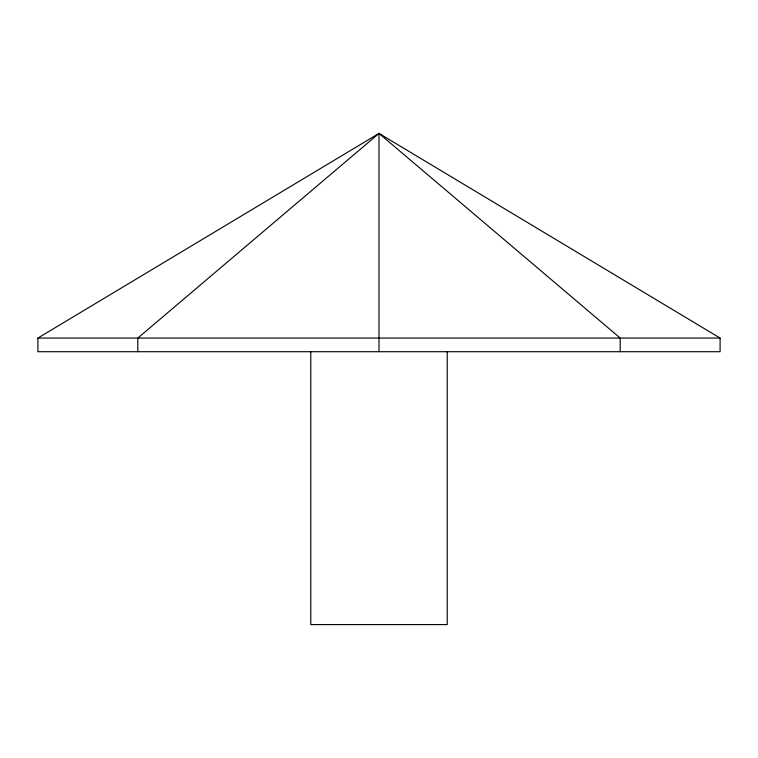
<?xml version="1.0" encoding="UTF-8"?>
<svg xmlns="http://www.w3.org/2000/svg" width="758" height="758" viewBox="0 0 758 758"><rect width="100%" height="100%" fill="white"/><g stroke="black" fill="none" stroke-linecap="round" stroke-linejoin="round"><path stroke-width="1.14" d="M620.196 351.712L620.196 338.068L379 133.408L37.9 338.068L37.9 351.712L720.1 351.712L720.1 338.068L379 133.408L137.804 338.068L137.804 351.712M37.9 338.068L720.1 338.068M447.22 351.712L447.22 624.592L310.78 624.592L310.78 351.712M379 133.408L379 351.712"/></g></svg>
